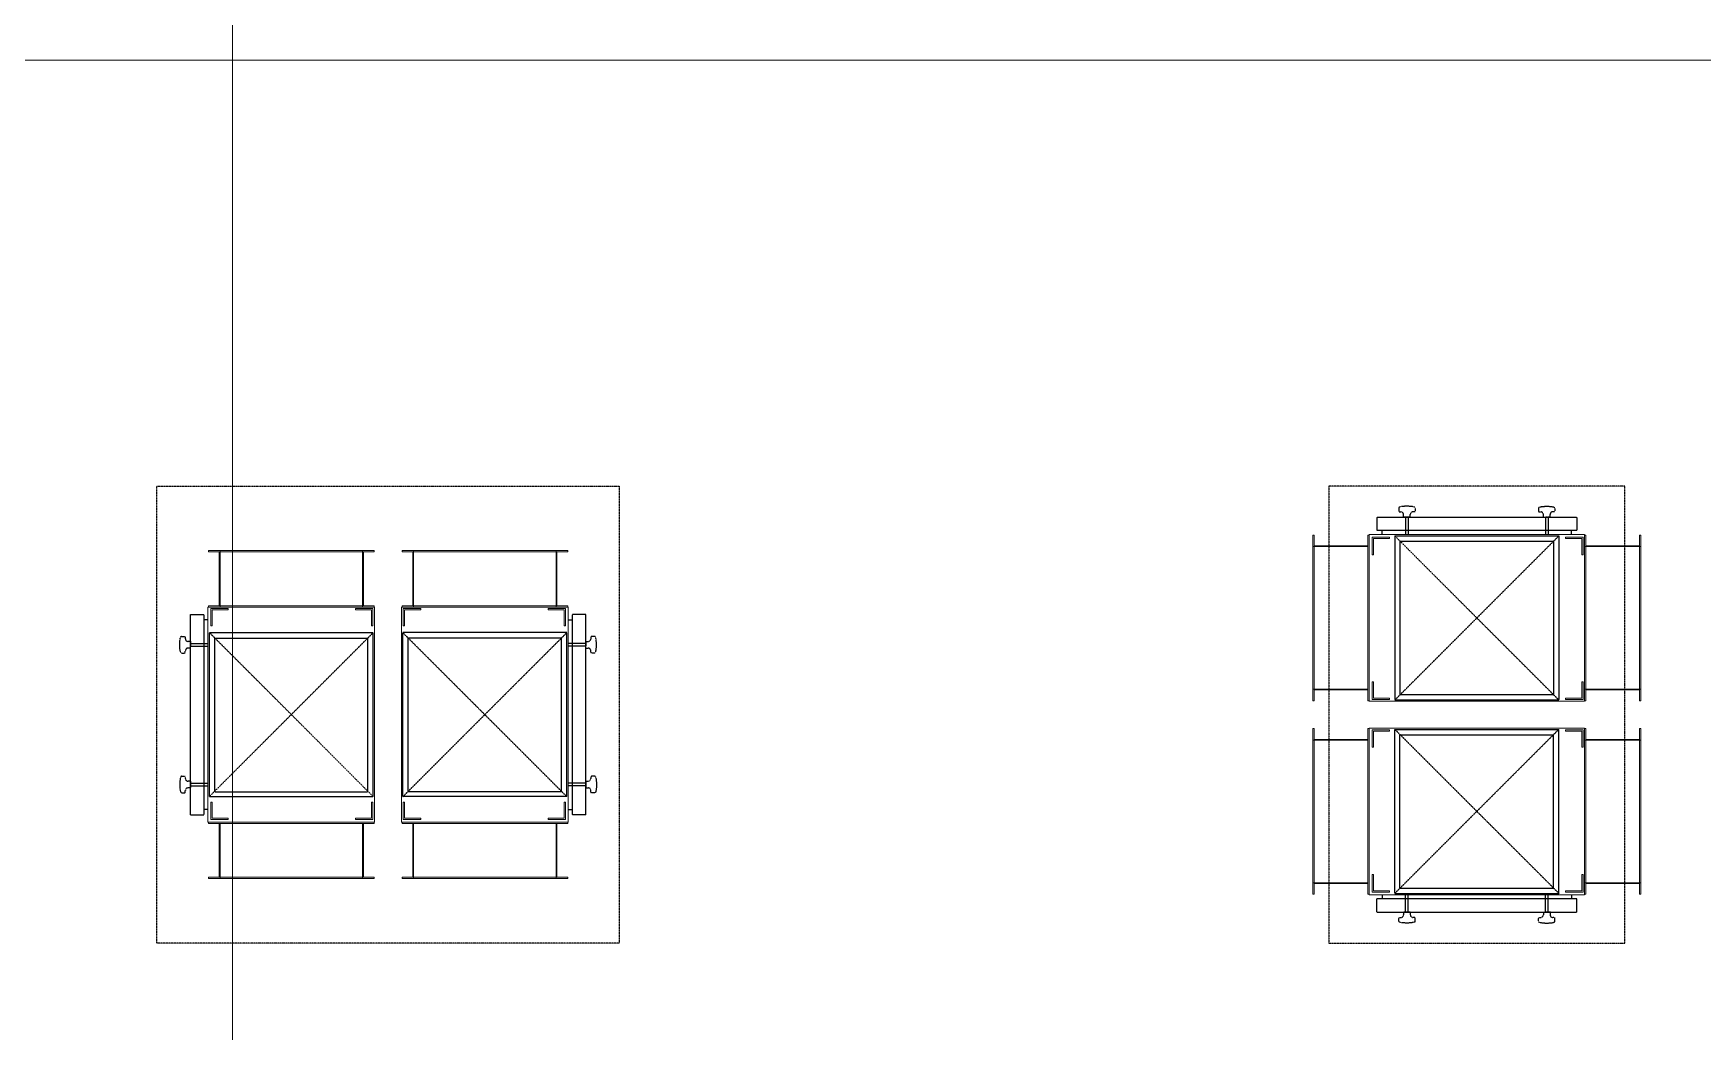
# Model space of a CAD drawing. Extents: x -59767 to 1106559, y -1290 to 1129522.
# Drawn here: x 128118 to 134327, y 597966 to 601679 of the extents above; entities that cross this region are included whole.
import ezdxf

# ---------------------------------------------------------------- set-up
doc = ezdxf.new("R2010")
doc.units = 0
for name, pattern in [('CENTER', [2, 1.25, -0.25, 0.25, -0.25]), ('DASHED', [3.5, 2, -1.5]), ('HIDDEN', [0.375, 0.25, -0.125]), ('HIDDEN2', [0.1875, 0.125, -0.0625])]:
    doc.linetypes.add(name, pattern=pattern)
doc.layers.get('0').update_dxf_attribs({"linetype": 'CONTINUOUS', "lineweight": 9})
doc.layers.add('DRY WALL', color=254, linetype='HIDDEN', lineweight=9)
doc.layers.add('중심선', color=1, linetype='CENTER', lineweight=9)
doc.layers.add('EQ', color=253, linetype='CONTINUOUS')

msp = doc.modelspace()

# ---------------------------------------------------------------- linework, layer by layer
for p, q in [((132877.1, 599197.3), (132877.1, 599813.3)), ((132882.1, 599813.3), (132877.1, 599813.3)), ((132877.1, 599813.3), (132882.1, 599813.3)), ((132882.1, 599770.3), (132877.1, 599770.3)), ((132882.1, 599773.3), (133082.1, 599773.3)), ((132882.1, 599770.3), (133082.1, 599770.3)), ((133082.1, 599234.3), (133082.1, 599813.3)), ((133087.1, 599813.3), (133082.1, 599813.3)), ((133887.1, 599813.3), (133887.1, 599197.3)), ((133887.1, 599813.3), (133892.1, 599813.3)), ((133892.1, 599770.3), (133887.1, 599770.3)), ((133892.1, 599234.3), (133892.1, 599813.3)), ((133892.1, 599773.3), (134092.1, 599773.3)), ((133892.1, 599770.3), (134092.1, 599770.3)), ((134092.1, 599813.3), (134092.1, 599776.3)), ((134092.1, 599813.3), (134097.1, 599813.3)), ((134092.1, 599776.3), (134092.1, 599197.3)), ((134092.1, 599770.3), (134097.1, 599770.3)), ((134097.1, 599748.3), (134097.1, 599813.3)), ((128834.1, 599755.3), (128769.1, 599755.3)), ((128769.1, 599750.3), (128769.1, 599755.3)), ((128769.1, 599750.3), (128806.1, 599750.3)), ((128806.1, 599750.3), (129385.1, 599750.3)), ((128809.1, 599550.3), (128809.1, 599750.3)), ((128812.1, 599750.3), (128812.1, 599755.3)), ((128812.1, 599550.3), (128812.1, 599750.3)), ((128834.1, 599755.3), (129385.1, 599755.3)), ((129342.1, 599750.3), (129342.1, 599755.3)), ((129342.1, 599550.3), (129342.1, 599750.3)), ((129345.1, 599550.3), (129345.1, 599750.3)), ((129385.1, 599755.3), (129385.1, 599750.3)), ((130040.1, 599755.3), (129489.1, 599755.3)), ((129489.1, 599755.3), (129489.1, 599750.3)), ((130068.1, 599750.3), (129489.1, 599750.3)), ((129529.1, 599550.3), (129529.1, 599750.3)), ((129532.1, 599750.3), (129532.1, 599755.3)), ((129532.1, 599550.3), (129532.1, 599750.3)), ((130040.1, 599755.3), (130105.1, 599755.3)), ((130062.1, 599750.3), (130062.1, 599755.3)), ((130062.1, 599550.3), (130062.1, 599750.3)), ((130065.1, 599550.3), (130065.1, 599750.3)), ((130105.1, 599750.3), (130068.1, 599750.3)), ((130105.1, 599750.3), (130105.1, 599755.3)), ((134097.1, 599748.3), (134097.1, 599197.3)), ((129348.1, 599550.3), (128769.1, 599550.3)), ((128769.1, 599545.3), (128769.1, 599550.3)), ((128769.1, 599545.3), (129385.1, 599545.3)), ((128812.1, 599550.3), (128812.1, 599545.3)), ((129342.1, 599550.3), (129342.1, 599545.3)), ((129385.1, 599550.3), (129348.1, 599550.3)), ((129385.1, 599550.3), (129385.1, 599545.3)), ((129489.1, 599550.3), (129526.1, 599550.3)), ((129489.1, 599550.3), (129489.1, 599545.3)), ((130105.1, 599545.3), (129489.1, 599545.3)), ((129526.1, 599550.3), (130105.1, 599550.3)), ((129532.1, 599550.3), (129532.1, 599545.3)), ((130062.1, 599550.3), (130062.1, 599545.3)), ((130105.1, 599545.3), (130105.1, 599550.3)), ((133082.1, 599535.8), (133082.1, 599498.8)), ((133087.1, 599470.8), (133087.1, 599535.8)), ((132882.1, 599240.3), (132877.1, 599240.3)), ((132882.1, 599240.3), (133082.1, 599240.3)), ((132882.1, 599237.3), (133082.1, 599237.3)), ((133082.1, 599197.3), (133082.1, 599234.3)), ((133087.1, 599262.3), (133087.1, 599197.3)), ((133892.1, 599240.3), (133887.1, 599240.3)), ((133892.1, 599240.3), (134092.1, 599240.3)), ((133892.1, 599237.3), (134092.1, 599237.3)), ((133892.1, 599197.3), (133892.1, 599234.3)), ((134092.1, 599240.3), (134097.1, 599240.3)), ((132877.1, 599197.3), (132882.1, 599197.3)), ((133082.1, 599197.3), (133087.1, 599197.3)), ((133892.1, 599197.3), (133887.1, 599197.3)), ((134097.1, 599197.3), (134092.1, 599197.3)), ((132877.1, 599093.3), (132877.1, 598477.3)), ((132877.1, 599093.3), (132882.1, 599093.3)), ((133082.1, 599093.3), (133082.1, 599056.3)), ((133082.1, 599093.3), (133087.1, 599093.3)), ((133087.1, 599028.3), (133087.1, 599093.3)), ((133887.1, 598477.3), (133887.1, 599093.3)), ((133892.1, 599093.3), (133887.1, 599093.3)), ((133892.1, 599093.3), (133892.1, 599056.3)), ((134092.1, 598514.3), (134092.1, 599093.3)), ((134097.1, 599093.3), (134092.1, 599093.3)), ((134097.1, 598542.3), (134097.1, 599093.3)), ((132882.1, 599050.3), (132877.1, 599050.3)), ((132882.1, 599053.3), (133082.1, 599053.3)), ((132882.1, 599050.3), (133082.1, 599050.3)), ((133082.1, 599056.3), (133082.1, 598477.3)), ((133892.1, 599050.3), (133887.1, 599050.3)), ((133892.1, 599056.3), (133892.1, 598477.3)), ((133892.1, 599053.3), (134092.1, 599053.3)), ((133892.1, 599050.3), (134092.1, 599050.3)), ((134092.1, 599050.3), (134097.1, 599050.3)), ((133082.1, 598754.8), (133082.1, 598791.8)), ((133087.1, 598819.8), (133087.1, 598754.8)), ((128769.1, 598745.3), (128769.1, 598740.3)), ((129348.1, 598740.3), (128769.1, 598740.3)), ((128809.1, 598540.3), (128809.1, 598740.3)), ((128812.1, 598540.3), (128812.1, 598740.3)), ((129111.6, 598745.3), (129046.6, 598745.3)), ((129046.6, 598740.3), (129083.6, 598740.3)), ((129320.1, 598745.3), (129385.1, 598745.3)), ((129342.1, 598540.3), (129342.1, 598740.3)), ((129345.1, 598540.3), (129345.1, 598740.3)), ((129385.1, 598740.3), (129348.1, 598740.3)), ((129385.1, 598740.3), (129385.1, 598745.3)), ((129554.1, 598745.3), (129489.1, 598745.3)), ((129489.1, 598740.3), (129489.1, 598745.3)), ((129489.1, 598740.3), (129526.1, 598740.3)), ((129526.1, 598740.3), (130105.1, 598740.3)), ((129529.1, 598540.3), (129529.1, 598740.3)), ((129532.1, 598540.3), (129532.1, 598740.3)), ((129762.6, 598745.3), (129827.6, 598745.3)), ((129827.6, 598740.3), (129790.6, 598740.3)), ((130062.1, 598540.3), (130062.1, 598740.3)), ((130065.1, 598540.3), (130065.1, 598740.3)), ((130105.1, 598745.3), (130105.1, 598740.3)), ((128769.1, 598540.3), (128769.1, 598535.3)), ((128769.1, 598535.3), (128769.1, 598540.3)), ((129385.1, 598535.3), (128769.1, 598535.3)), ((128812.1, 598540.3), (128812.1, 598535.3)), ((129342.1, 598540.3), (129342.1, 598535.3)), ((129385.1, 598535.3), (129385.1, 598540.3)), ((129489.1, 598535.3), (129489.1, 598540.3)), ((129489.1, 598535.3), (130105.1, 598535.3)), ((129532.1, 598540.3), (129532.1, 598535.3)), ((130062.1, 598540.3), (130062.1, 598535.3)), ((130105.1, 598540.3), (130105.1, 598535.3)), ((130105.1, 598535.3), (130105.1, 598540.3)), ((134097.1, 598542.3), (134097.1, 598477.3)), ((132882.1, 598520.3), (132877.1, 598520.3)), ((132882.1, 598477.3), (132877.1, 598477.3)), ((132877.1, 598477.3), (132882.1, 598477.3)), ((132882.1, 598520.3), (133082.1, 598520.3)), ((132882.1, 598517.3), (133082.1, 598517.3)), ((133087.1, 598477.3), (133082.1, 598477.3)), ((133892.1, 598520.3), (133887.1, 598520.3)), ((133887.1, 598477.3), (133892.1, 598477.3)), ((133892.1, 598520.3), (134092.1, 598520.3)), ((133892.1, 598517.3), (134092.1, 598517.3)), ((134092.1, 598520.3), (134097.1, 598520.3)), ((134092.1, 598477.3), (134092.1, 598514.3)), ((134092.1, 598477.3), (134097.1, 598477.3))]:
    msp.add_line(p, q)
at = {"color": 0}
for p, q in [((132882.1, 599197.3), (132882.1, 599813.3)), ((133087.1, 599815.3), (133887.1, 599815.3)), ((133087.1, 599813.3), (133087.1, 599815.3)), ((133087.1, 599811.3), (133087.1, 599813.3)), ((133087.1, 599195.3), (133087.1, 599813.3)), ((133097.1, 599805.3), (133097.1, 599740.3)), ((133162.1, 599805.3), (133097.1, 599805.3)), ((133097.1, 599805.3), (133097.1, 599740.3)), ((133097.1, 599805.3), (133097.1, 599740.3)), ((133102.1, 599740.3), (133102.1, 599800.3)), ((133102.1, 599800.3), (133162.1, 599800.3)), ((133102.1, 599740.3), (133102.1, 599800.3)), ((133162.1, 599800.3), (133162.1, 599805.3)), ((133817.1, 599800.3), (133817.1, 599805.3)), ((133817.1, 599805.3), (133882.1, 599805.3)), ((133877.1, 599800.3), (133817.1, 599800.3)), ((133877.1, 599740.3), (133877.1, 599800.3)), ((133877.1, 599740.3), (133877.1, 599800.3)), ((133882.1, 599805.3), (133882.1, 599740.3)), ((133882.1, 599805.3), (133882.1, 599740.3)), ((133882.1, 599805.3), (133882.1, 599740.3)), ((133887.1, 599195.3), (133887.1, 599815.3)), ((133097.1, 599740.3), (133102.1, 599740.3)), ((133097.1, 599740.3), (133102.1, 599740.3)), ((133882.1, 599740.3), (133877.1, 599740.3)), ((133882.1, 599740.3), (133877.1, 599740.3)), ((128767.1, 598745.3), (128767.1, 599545.3)), ((129387.1, 599545.3), (128767.1, 599545.3)), ((128777.1, 599540.3), (128842.1, 599540.3)), ((128777.1, 599475.3), (128777.1, 599540.3)), ((128777.1, 599540.3), (128842.1, 599540.3)), ((128777.1, 599540.3), (128842.1, 599540.3)), ((128842.1, 599535.3), (128782.1, 599535.3)), ((128782.1, 599535.3), (128782.1, 599475.3)), ((128842.1, 599535.3), (128782.1, 599535.3)), ((128842.1, 599540.3), (128842.1, 599535.3)), ((128842.1, 599540.3), (128842.1, 599535.3)), ((129380.6, 599540.3), (129315.6, 599540.3)), ((129315.6, 599540.3), (129315.6, 599535.3)), ((129380.6, 599540.3), (129315.6, 599540.3)), ((129315.6, 599540.3), (129315.6, 599535.3)), ((129380.6, 599540.3), (129315.6, 599540.3)), ((129315.6, 599535.3), (129375.6, 599535.3)), ((129315.6, 599535.3), (129375.6, 599535.3)), ((129375.6, 599535.3), (129375.6, 599475.3)), ((129380.6, 599475.3), (129380.6, 599540.3)), ((129387.1, 598745.3), (129387.1, 599545.3)), ((129487.1, 599545.3), (130107.1, 599545.3)), ((129487.1, 598745.3), (129487.1, 599545.3)), ((129493.6, 599540.3), (129558.6, 599540.3)), ((129493.6, 599475.3), (129493.6, 599540.3)), ((129493.6, 599540.3), (129558.6, 599540.3)), ((129493.6, 599540.3), (129558.6, 599540.3)), ((129558.6, 599535.3), (129498.6, 599535.3)), ((129498.6, 599535.3), (129498.6, 599475.3)), ((129558.6, 599535.3), (129498.6, 599535.3)), ((129558.6, 599540.3), (129558.6, 599535.3)), ((129558.6, 599540.3), (129558.6, 599535.3)), ((130097.1, 599540.3), (130032.1, 599540.3)), ((130032.1, 599540.3), (130032.1, 599535.3)), ((130097.1, 599540.3), (130032.1, 599540.3)), ((130032.1, 599540.3), (130032.1, 599535.3)), ((130097.1, 599540.3), (130032.1, 599540.3)), ((130032.1, 599535.3), (130092.1, 599535.3)), ((130032.1, 599535.3), (130092.1, 599535.3)), ((130092.1, 599535.3), (130092.1, 599475.3)), ((130097.1, 599475.3), (130097.1, 599540.3)), ((130107.1, 598745.3), (130107.1, 599545.3)), ((128782.1, 599475.3), (128777.1, 599475.3)), ((129375.6, 599475.3), (129380.6, 599475.3)), ((129498.6, 599475.3), (129493.6, 599475.3)), ((130092.1, 599475.3), (130097.1, 599475.3)), ((133097.1, 599201.8), (133097.1, 599266.8)), ((133097.1, 599266.8), (133102.1, 599266.8)), ((133097.1, 599201.8), (133097.1, 599266.8)), ((133097.1, 599266.8), (133102.1, 599266.8)), ((133097.1, 599201.8), (133097.1, 599266.8)), ((133102.1, 599266.8), (133102.1, 599206.8)), ((133102.1, 599266.8), (133102.1, 599206.8)), ((133102.1, 599206.8), (133162.1, 599206.8)), ((133162.1, 599206.8), (133162.1, 599201.8)), ((133877.1, 599206.8), (133817.1, 599206.8)), ((133817.1, 599206.8), (133817.1, 599201.8)), ((133882.1, 599266.8), (133877.1, 599266.8)), ((133877.1, 599266.8), (133877.1, 599206.8)), ((133882.1, 599266.8), (133877.1, 599266.8)), ((133877.1, 599266.8), (133877.1, 599206.8)), ((133882.1, 599201.8), (133882.1, 599266.8)), ((133882.1, 599201.8), (133882.1, 599266.8)), ((133882.1, 599201.8), (133882.1, 599266.8)), ((133087.1, 599195.3), (133887.1, 599195.3)), ((133162.1, 599201.8), (133097.1, 599201.8)), ((133817.1, 599201.8), (133882.1, 599201.8)), ((132882.1, 599093.3), (132882.1, 598477.3)), ((133087.1, 599095.3), (133887.1, 599095.3)), ((133087.1, 599095.3), (133087.1, 598477.3)), ((133097.1, 599088.8), (133097.1, 599023.8)), ((133162.1, 599088.8), (133097.1, 599088.8)), ((133097.1, 599088.8), (133097.1, 599023.8)), ((133097.1, 599088.8), (133097.1, 599023.8)), ((133102.1, 599023.8), (133102.1, 599083.8)), ((133102.1, 599083.8), (133162.1, 599083.8)), ((133102.1, 599023.8), (133102.1, 599083.8)), ((133162.1, 599083.8), (133162.1, 599088.8)), ((133817.1, 599083.8), (133817.1, 599088.8)), ((133817.1, 599088.8), (133882.1, 599088.8)), ((133877.1, 599083.8), (133817.1, 599083.8)), ((133877.1, 599023.8), (133877.1, 599083.8)), ((133877.1, 599023.8), (133877.1, 599083.8)), ((133882.1, 599088.8), (133882.1, 599023.8)), ((133882.1, 599088.8), (133882.1, 599023.8)), ((133882.1, 599088.8), (133882.1, 599023.8)), ((133887.1, 599095.3), (133887.1, 598475.3)), ((133097.1, 599023.8), (133102.1, 599023.8)), ((133097.1, 599023.8), (133102.1, 599023.8)), ((133882.1, 599023.8), (133877.1, 599023.8)), ((133882.1, 599023.8), (133877.1, 599023.8)), ((128782.1, 598820.3), (128777.1, 598820.3)), ((128777.1, 598820.3), (128777.1, 598755.3)), ((128782.1, 598760.3), (128782.1, 598820.3)), ((129375.6, 598760.3), (129375.6, 598820.3)), ((129375.6, 598820.3), (129380.6, 598820.3)), ((129380.6, 598820.3), (129380.6, 598755.3)), ((129498.6, 598820.3), (129493.6, 598820.3)), ((129493.6, 598820.3), (129493.6, 598755.3)), ((129498.6, 598760.3), (129498.6, 598820.3)), ((130092.1, 598760.3), (130092.1, 598820.3)), ((130092.1, 598820.3), (130097.1, 598820.3)), ((130097.1, 598820.3), (130097.1, 598755.3)), ((128769.1, 598745.3), (128767.1, 598745.3)), ((128771.1, 598745.3), (128769.1, 598745.3)), ((129387.1, 598745.3), (128769.1, 598745.3)), ((128777.1, 598755.3), (128842.1, 598755.3)), ((128777.1, 598755.3), (128842.1, 598755.3)), ((128777.1, 598755.3), (128842.1, 598755.3)), ((128842.1, 598760.3), (128782.1, 598760.3)), ((128842.1, 598760.3), (128782.1, 598760.3)), ((128842.1, 598755.3), (128842.1, 598760.3)), ((128842.1, 598755.3), (128842.1, 598760.3)), ((129315.6, 598755.3), (129315.6, 598760.3)), ((129315.6, 598760.3), (129375.6, 598760.3)), ((129315.6, 598755.3), (129315.6, 598760.3)), ((129315.6, 598760.3), (129375.6, 598760.3)), ((129380.6, 598755.3), (129315.6, 598755.3)), ((129380.6, 598755.3), (129315.6, 598755.3)), ((129380.6, 598755.3), (129315.6, 598755.3)), ((129487.1, 598745.3), (130105.1, 598745.3)), ((129493.6, 598755.3), (129558.6, 598755.3)), ((129493.6, 598755.3), (129558.6, 598755.3)), ((129493.6, 598755.3), (129558.6, 598755.3)), ((129558.6, 598760.3), (129498.6, 598760.3)), ((129558.6, 598760.3), (129498.6, 598760.3)), ((129558.6, 598755.3), (129558.6, 598760.3)), ((129558.6, 598755.3), (129558.6, 598760.3)), ((130032.1, 598755.3), (130032.1, 598760.3)), ((130032.1, 598760.3), (130092.1, 598760.3)), ((130032.1, 598755.3), (130032.1, 598760.3)), ((130032.1, 598760.3), (130092.1, 598760.3)), ((130097.1, 598755.3), (130032.1, 598755.3)), ((130097.1, 598755.3), (130032.1, 598755.3)), ((130097.1, 598755.3), (130032.1, 598755.3)), ((130103.1, 598745.3), (130105.1, 598745.3)), ((130105.1, 598745.3), (130107.1, 598745.3)), ((129385.1, 598540.3), (128769.1, 598540.3)), ((129489.1, 598540.3), (130105.1, 598540.3)), ((133097.1, 598485.3), (133097.1, 598550.3)), ((133097.1, 598550.3), (133102.1, 598550.3)), ((133097.1, 598485.3), (133097.1, 598550.3)), ((133097.1, 598550.3), (133102.1, 598550.3)), ((133097.1, 598485.3), (133097.1, 598550.3)), ((133102.1, 598550.3), (133102.1, 598490.3)), ((133102.1, 598550.3), (133102.1, 598490.3)), ((133882.1, 598550.3), (133877.1, 598550.3)), ((133877.1, 598550.3), (133877.1, 598490.3)), ((133882.1, 598550.3), (133877.1, 598550.3)), ((133877.1, 598550.3), (133877.1, 598490.3)), ((133882.1, 598485.3), (133882.1, 598550.3)), ((133882.1, 598485.3), (133882.1, 598550.3)), ((133882.1, 598485.3), (133882.1, 598550.3)), ((133087.1, 598479.3), (133087.1, 598477.3)), ((133087.1, 598477.3), (133087.1, 598475.3)), ((133087.1, 598475.3), (133887.1, 598475.3)), ((133162.1, 598485.3), (133097.1, 598485.3)), ((133102.1, 598490.3), (133162.1, 598490.3)), ((133162.1, 598490.3), (133162.1, 598485.3)), ((133877.1, 598490.3), (133817.1, 598490.3)), ((133817.1, 598490.3), (133817.1, 598485.3)), ((133817.1, 598485.3), (133882.1, 598485.3))]:
    msp.add_line(p, q, dxfattribs=at)
at = {"layer": 'DRY WALL', "linetype": 'HIDDEN', "lineweight": 9, "ltscale": 0.5}
msp.add_line((110509.2, 601579.1), (146685.9, 601579.1), dxfattribs=at)
at = {"layer": 'EQ', "linetype": 'HIDDEN2'}
for p, q in [((133196.4, 599913.7), (133196.4, 599902.6)), ((133199.4, 599899.6), (133204.6, 599899.6)), ((133214.6, 599880.3), (133214.6, 599889.6)), ((133239.6, 599880.3), (133239.6, 599889.6)), ((133254.8, 599899.6), (133249.6, 599899.6)), ((133257.8, 599913.7), (133257.8, 599902.6)), ((133716.4, 599913.7), (133716.4, 599902.6)), ((133719.4, 599899.6), (133724.6, 599899.6)), ((133734.6, 599880.3), (133734.6, 599889.6)), ((133759.6, 599880.3), (133759.6, 599889.6)), ((133774.7, 599899.6), (133769.6, 599899.6)), ((133777.7, 599913.7), (133777.7, 599902.6)), ((133114.6, 599880.3), (133114.6, 599830.3)), ((133114.6, 599880.3), (133859.6, 599880.3)), ((133859.6, 599830.3), (133114.6, 599830.3)), ((133134.6, 599815.3), (133134.6, 599830.3)), ((133212.1, 599880.3), (133222.6, 599880.3)), ((133239.6, 599880.3), (133214.6, 599880.3)), ((133222.1, 599880.3), (133222.1, 599815.3)), ((133222.6, 599880.3), (133231.6, 599880.3)), ((133232.1, 599880.3), (133232.1, 599815.3)), ((133734.6, 599880.3), (133759.6, 599880.3)), ((133742.1, 599880.3), (133742.1, 599815.3)), ((133751.6, 599880.3), (133742.6, 599880.3)), ((133762.1, 599880.3), (133751.6, 599880.3)), ((133752.1, 599880.3), (133752.1, 599815.3)), ((133839.6, 599815.3), (133839.6, 599830.3)), ((133859.6, 599880.3), (133859.6, 599830.3)), ((133182.1, 599810.3), (133792.1, 599810.3)), ((133182.1, 599810.3), (133182.1, 599200.3)), ((133182.1, 599810.3), (133792.1, 599200.3)), ((133182.1, 599200.3), (133792.1, 599810.3)), ((133200.1, 599790.3), (133200.1, 599220.3)), ((133200.1, 599790.3), (133772.1, 599790.3)), ((133772.1, 599790.3), (133772.1, 599220.3)), ((133792.1, 599810.3), (133792.1, 599200.3)), ((128702.1, 599517.8), (128752.1, 599517.8)), ((128702.1, 598772.8), (128702.1, 599517.8)), ((128752.1, 599517.8), (128752.1, 598772.8)), ((130122.1, 599517.8), (130122.1, 598772.8)), ((130172.1, 599517.8), (130122.1, 599517.8)), ((130172.1, 598772.8), (130172.1, 599517.8)), ((128767.1, 599497.8), (128752.1, 599497.8)), ((130107.1, 599497.8), (130122.1, 599497.8)), ((128668.6, 599435.9), (128679.8, 599435.9)), ((128682.8, 599432.9), (128682.8, 599427.8)), ((128702.1, 599417.8), (128692.8, 599417.8)), ((128702.1, 599392.8), (128692.8, 599392.8)), ((128702.1, 599420.3), (128702.1, 599409.8)), ((128702.1, 599392.8), (128702.1, 599417.8)), ((128702.1, 599410.3), (128767.1, 599410.3)), ((128702.1, 599409.8), (128702.1, 599400.8)), ((128702.1, 599400.3), (128767.1, 599400.3)), ((128772.1, 598840.3), (128772.1, 599450.3)), ((128772.1, 599450.3), (129382.1, 599450.3)), ((128772.1, 598840.3), (129382.1, 599450.3)), ((129382.1, 598840.3), (128772.1, 599450.3)), ((128792.1, 599430.3), (129362.1, 599430.3)), ((128792.1, 598858.3), (128792.1, 599430.3)), ((129362.1, 598858.3), (129362.1, 599430.3)), ((129382.1, 598840.3), (129382.1, 599450.3)), ((129492.1, 598840.3), (129492.1, 599450.3)), ((130102.1, 599450.3), (129492.1, 599450.3)), ((130102.1, 598840.3), (129492.1, 599450.3)), ((129492.1, 598840.3), (130102.1, 599450.3)), ((129512.1, 598858.3), (129512.1, 599430.3)), ((130082.1, 599430.3), (129512.1, 599430.3)), ((130082.1, 598858.3), (130082.1, 599430.3)), ((130102.1, 598840.3), (130102.1, 599450.3)), ((130172.1, 599410.3), (130107.1, 599410.3)), ((130172.1, 599400.3), (130107.1, 599400.3)), ((130172.1, 599420.3), (130172.1, 599409.8)), ((130172.1, 599392.8), (130172.1, 599417.8)), ((130172.1, 599417.8), (130181.4, 599417.8)), ((130172.1, 599409.8), (130172.1, 599400.8)), ((130172.1, 599392.8), (130181.4, 599392.8)), ((130191.4, 599432.9), (130191.4, 599427.8)), ((130205.5, 599435.9), (130194.4, 599435.9)), ((128668.6, 599374.6), (128679.8, 599374.6)), ((128682.8, 599377.6), (128682.8, 599382.8)), ((130191.4, 599377.6), (130191.4, 599382.8)), ((130205.5, 599374.6), (130194.4, 599374.6)), ((133200.1, 599220.3), (133772.1, 599220.3)), ((133182.1, 599200.3), (133792.1, 599200.3)), ((133182.1, 599090.3), (133792.1, 599090.3)), ((133182.1, 598480.3), (133182.1, 599090.3)), ((133182.1, 598480.3), (133792.1, 599090.3)), ((133182.1, 599090.3), (133792.1, 598480.3)), ((133792.1, 598480.3), (133792.1, 599090.3)), ((133200.1, 598500.3), (133200.1, 599070.3)), ((133200.1, 599070.3), (133772.1, 599070.3)), ((133772.1, 598500.3), (133772.1, 599070.3)), ((128668.6, 598916), (128679.8, 598916)), ((128682.8, 598913), (128682.8, 598907.8)), ((128702.1, 598897.8), (128692.8, 598897.8)), ((128702.1, 598897.8), (128702.1, 598872.8)), ((130172.1, 598897.8), (130172.1, 598872.8)), ((130172.1, 598897.8), (130181.4, 598897.8)), ((130191.4, 598913), (130191.4, 598907.8)), ((130205.5, 598916), (130194.4, 598916)), ((128668.6, 598854.6), (128679.8, 598854.6)), ((128682.8, 598857.6), (128682.8, 598862.8)), ((128702.1, 598872.8), (128692.8, 598872.8)), ((128702.1, 598890.3), (128767.1, 598890.3)), ((128702.1, 598880.8), (128702.1, 598889.8)), ((128702.1, 598870.3), (128702.1, 598880.8)), ((128702.1, 598880.3), (128767.1, 598880.3)), ((128772.1, 598840.3), (129382.1, 598840.3)), ((128792.1, 598858.3), (129362.1, 598858.3)), ((130102.1, 598840.3), (129492.1, 598840.3)), ((130082.1, 598858.3), (129512.1, 598858.3)), ((130172.1, 598890.3), (130107.1, 598890.3)), ((130172.1, 598880.3), (130107.1, 598880.3)), ((130172.1, 598880.8), (130172.1, 598889.8)), ((130172.1, 598870.3), (130172.1, 598880.8)), ((130172.1, 598872.8), (130181.4, 598872.8)), ((130191.4, 598857.6), (130191.4, 598862.8)), ((130205.5, 598854.6), (130194.4, 598854.6)), ((128702.1, 598772.8), (128752.1, 598772.8)), ((128767.1, 598792.8), (128752.1, 598792.8)), ((130107.1, 598792.8), (130122.1, 598792.8)), ((130172.1, 598772.8), (130122.1, 598772.8)), ((133114.6, 598410.3), (133114.6, 598460.3)), ((133859.6, 598460.3), (133114.6, 598460.3)), ((133134.6, 598475.3), (133134.6, 598460.3)), ((133182.1, 598480.3), (133792.1, 598480.3)), ((133200.1, 598500.3), (133772.1, 598500.3)), ((133222.1, 598410.3), (133222.1, 598475.3)), ((133232.1, 598410.3), (133232.1, 598475.3)), ((133742.1, 598410.3), (133742.1, 598475.3)), ((133752.1, 598410.3), (133752.1, 598475.3)), ((133839.6, 598475.3), (133839.6, 598460.3)), ((133859.6, 598410.3), (133859.6, 598460.3)), ((133114.6, 598410.3), (133859.6, 598410.3)), ((133212.1, 598410.3), (133222.6, 598410.3)), ((133239.6, 598410.3), (133214.6, 598410.3)), ((133214.6, 598410.3), (133214.6, 598401)), ((133222.6, 598410.3), (133231.6, 598410.3)), ((133239.6, 598410.3), (133239.6, 598401)), ((133734.6, 598410.3), (133759.6, 598410.3)), ((133734.6, 598410.3), (133734.6, 598401)), ((133751.6, 598410.3), (133742.6, 598410.3)), ((133762.1, 598410.3), (133751.6, 598410.3)), ((133759.6, 598410.3), (133759.6, 598401)), ((133196.4, 598376.8), (133196.4, 598388)), ((133199.4, 598391), (133204.6, 598391)), ((133254.8, 598391), (133249.6, 598391)), ((133257.8, 598376.8), (133257.8, 598388)), ((133716.4, 598376.8), (133716.4, 598388)), ((133719.4, 598391), (133724.6, 598391)), ((133774.7, 598391), (133769.6, 598391)), ((133777.7, 598376.8), (133777.7, 598388))]:
    msp.add_line(p, q, dxfattribs=at)
at = {"layer": 'EQ', "color": 1, "linetype": 'DASHED', "ltscale": 0.5}
for points in [[(130297.1, 599995.3), (130297.1, 598295.3), (128577.1, 598295.3), (128577.1, 599995.3)], [(132937.1, 599995.3), (132937.1, 598295.3), (134037.1, 598295.3), (134037.1, 599995.3)]]:
    msp.add_lwpolyline(points, close=True, dxfattribs=at)
at = {"layer": 'EQ', "linetype": 'HIDDEN2'}
for centre, radius, start, end in [((133199.4, 599913.7), 3, 119.78736, 180), ((133199.4, 599902.6), 3, 180, 270), ((133204.6, 599889.6), 10, 0, 90), ((133249.6, 599889.6), 10, 90, 180), ((133254.8, 599902.6), 3, 270, 0), ((133254.8, 599913.7), 3, 0, 60.21264), ((133719.4, 599913.7), 3, 119.78736, 180), ((133719.4, 599902.6), 3, 180, 270), ((133724.6, 599889.6), 10, 0, 90), ((133769.6, 599889.6), 10, 90, 180), ((133774.7, 599902.6), 3, 270, 0), ((133774.7, 599913.7), 3, 0, 60.21264), ((128668.6, 599432.9), 3, 90, 150.21264), ((128679.8, 599432.9), 3, 0, 90), ((128692.8, 599427.8), 10, 180, 270), ((128692.8, 599382.8), 10, 90, 180), ((130181.4, 599427.8), 10, 270, 0), ((130181.4, 599382.8), 10, 0, 90), ((130194.4, 599432.9), 3, 90, 180), ((130205.5, 599432.9), 3, 29.78736, 90), ((128668.6, 599377.6), 3, 209.78736, 270), ((128679.8, 599377.6), 3, 270, 0), ((130194.4, 599377.6), 3, 180, 270), ((130205.5, 599377.6), 3, 270, 330.21264), ((128668.6, 598913), 3, 90, 150.21264), ((128679.8, 598913), 3, 0, 90), ((128692.8, 598907.8), 10, 180, 270), ((130181.4, 598907.8), 10, 270, 0), ((130194.4, 598913), 3, 90, 180), ((130205.5, 598913), 3, 29.78736, 90), ((128668.6, 598857.6), 3, 209.78736, 270), ((128679.8, 598857.6), 3, 270, 0), ((128692.8, 598862.8), 10, 90, 180), ((130181.4, 598862.8), 10, 0, 90), ((130194.4, 598857.6), 3, 180, 270), ((130205.5, 598857.6), 3, 270, 330.21264), ((133204.6, 598401), 10, 270, 0), ((133249.6, 598401), 10, 180, 270), ((133724.6, 598401), 10, 270, 0), ((133769.6, 598401), 10, 180, 270), ((133199.4, 598388), 3, 90, 180), ((133199.4, 598376.8), 3, 180, 240.21264), ((133254.8, 598388), 3, 0, 90), ((133254.8, 598376.8), 3, 299.78736, 0), ((133719.4, 598388), 3, 90, 180), ((133719.4, 598376.8), 3, 180, 240.21264), ((133774.7, 598388), 3, 0, 90), ((133774.7, 598376.8), 3, 299.78736, 0)]:
    msp.add_arc(centre, radius, start, end, dxfattribs=at)
for centre, major_axis in [((133227.1, 599914.6), (30.7, 0)), ((130206.4, 599405.3), (0, -30.7)), ((128667.8, 598885.3), (0, 30.7)), ((133747.1, 598376), (-30.7, 0))]:
    msp.add_ellipse(centre, major_axis=major_axis, ratio=0.186561, start_param=0.315064, end_param=3.141593, dxfattribs=at)
at = {"layer": 'EQ', "linetype": 'HIDDEN2', "extrusion": (0, 0, -1)}
for centre, major_axis in [((133747.1, 599914.6), (-30.7, 0)), ((128667.8, 599405.3), (0, -30.7)), ((130206.4, 598885.3), (0, 30.7)), ((133227.1, 598376), (30.7, 0))]:
    msp.add_ellipse(centre, major_axis=major_axis, ratio=0.186561, start_param=0.315064, end_param=3.141593, dxfattribs=at)
at = {"layer": '중심선'}
msp.add_line((128858.2, 555029.1), (128858.2, 618526.4), dxfattribs=at)

doc.saveas('drawing.dxf')
